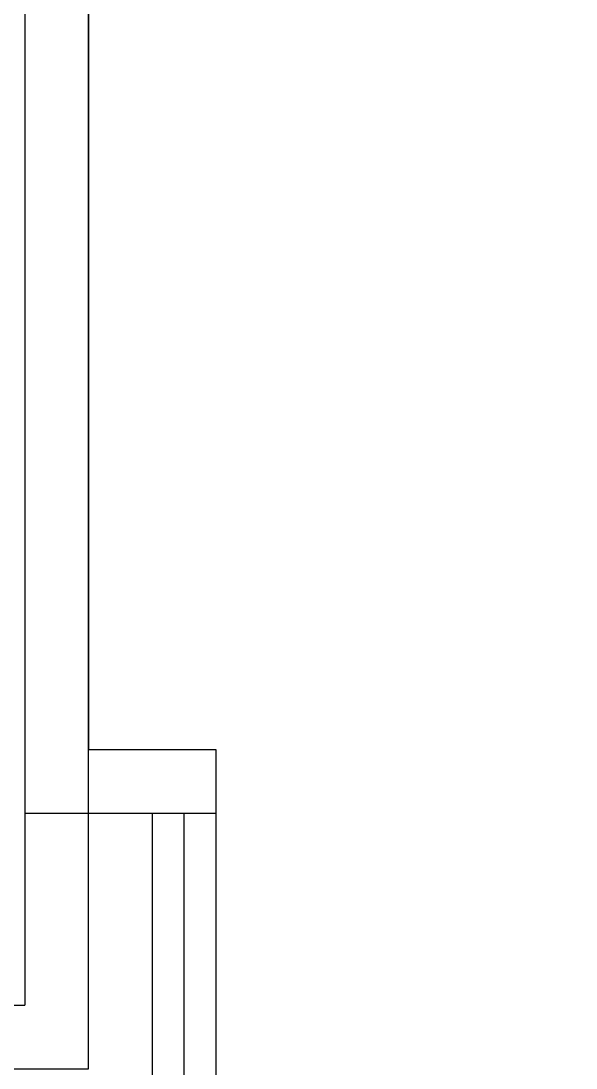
# Model space of a CAD drawing. Header units: millimetres. Extents: x 630 to 33459, y 325 to 36927.
# Drawn here: x 25932 to 27674, y 9798 to 13080 of the extents above; entities that cross this region are included whole.
import ezdxf

# ---------------------------------------------------------------- set-up
doc = ezdxf.new("R2010")
doc.units = ezdxf.units.MM
for name, color, linetype in [('3', 7, 'Continuous'), ('JJ', 8, 'Continuous'), ('PUB_WINDW', 7, 'Continuous'), ('WALL', 255, 'Continuous'), ('WINDOW', 2, 'Continuous')]:
    doc.layers.add(name, color=color, linetype=linetype)
doc.styles.add('DIM_FONT', font='SIMPLEX', dxfattribs={"width": 0.8})
doc.styles.get("Standard").update_dxf_attribs({"font": 'arial.ttf'})

# ---------------------------------------------------------------- blocks, each defined once
blk = doc.blocks.new('1T4F83聚福元')
at = {"layer": '3'}
for p in [(9545.1, -2040.7), (6945.1, -2640.7)]:
    blk.add_line(p, (9545.1, -2640.7), dxfattribs=at)
at = {"layer": 'WALL'}
for p, q in [((9545.1, 559.3), (9545.1, -2040.7)), ((9745.1, 559.3), (9745.1, -1840.7)), ((10145.1, -1840.7), (9745.1, -1840.7)), ((10145.1, -2040.7), (10145.1, -1840.7)), ((10145.1, -2040.7), (9545.1, -2040.7))]:
    blk.add_line(p, q, dxfattribs=at)
at = {"layer": 'WINDOW'}
for points in [[(-3154.9, -2840.7), (6845.1, -2840.7), (6845.1, -3262.8), (10145.1, -3262.8), (10145.1, -1840.7), (9745.1, -1840.7), (9745.1, 559.3), (11245.1, 559.3), (11245.1, 3109.3), (11645.1, 3109.3), (11645.1, 5109.3), (11245.1, 5109.3), (11245.1, 5859.3), (8845.1, 5859.3), (8845.1, 8059.3), (8845.1, 8059.3), (8829.2, 10259.3)], [(6945.1, -3240.7), (10145.1, -3240.7), (10145.1, -2040.7)], [(6945.1, -3040.7), (9945.1, -3040.7), (9945.1, -2040.7)], [(6945.1, -3140.7), (10045.1, -3140.7), (10045.1, -2040.7)]]:
    blk.add_lwpolyline(points, dxfattribs=at)
blk.add_lwpolyline([(7045.1, 8159.3), (7045.1, 8159.3), (1845.1, 8159.3), (1845.1, 5759.3), (1845.1, 5759.3), (1845.1, -2840.7), (9745.1, -2840.7), (9745.1, 559.3), (11245.1, 559.3), (11245.1, 5859.3), (7045.1, 5859.3)], close=True, dxfattribs=at)
at = {"layer": 'JJ', "oblique": -180, "text_generation_flag": 4, "width": 0.8, "flags": 9}
blk.add_attdef('XSIZE', (12307.9, 14297.8), '', height=0.441, rotation=90, dxfattribs=at)
at = {"layer": 'JJ', "style": 'DIM_FONT', "oblique": -180, "text_generation_flag": 4, "width": 0.8, "flags": 9}
for tag in ['XSIZE', 'YSIZE']:
    blk.add_attdef(tag, (12780.2, 14084.5), '', height=0.441, rotation=90, dxfattribs=at)

msp = doc.modelspace()

# ---------------------------------------------------------------- block references
at = {"layer": 'PUB_WINDW'}
msp.add_blockref('1T4F83聚福元', (16399.4, 12636.2), dxfattribs=at)

doc.saveas('drawing.dxf')
